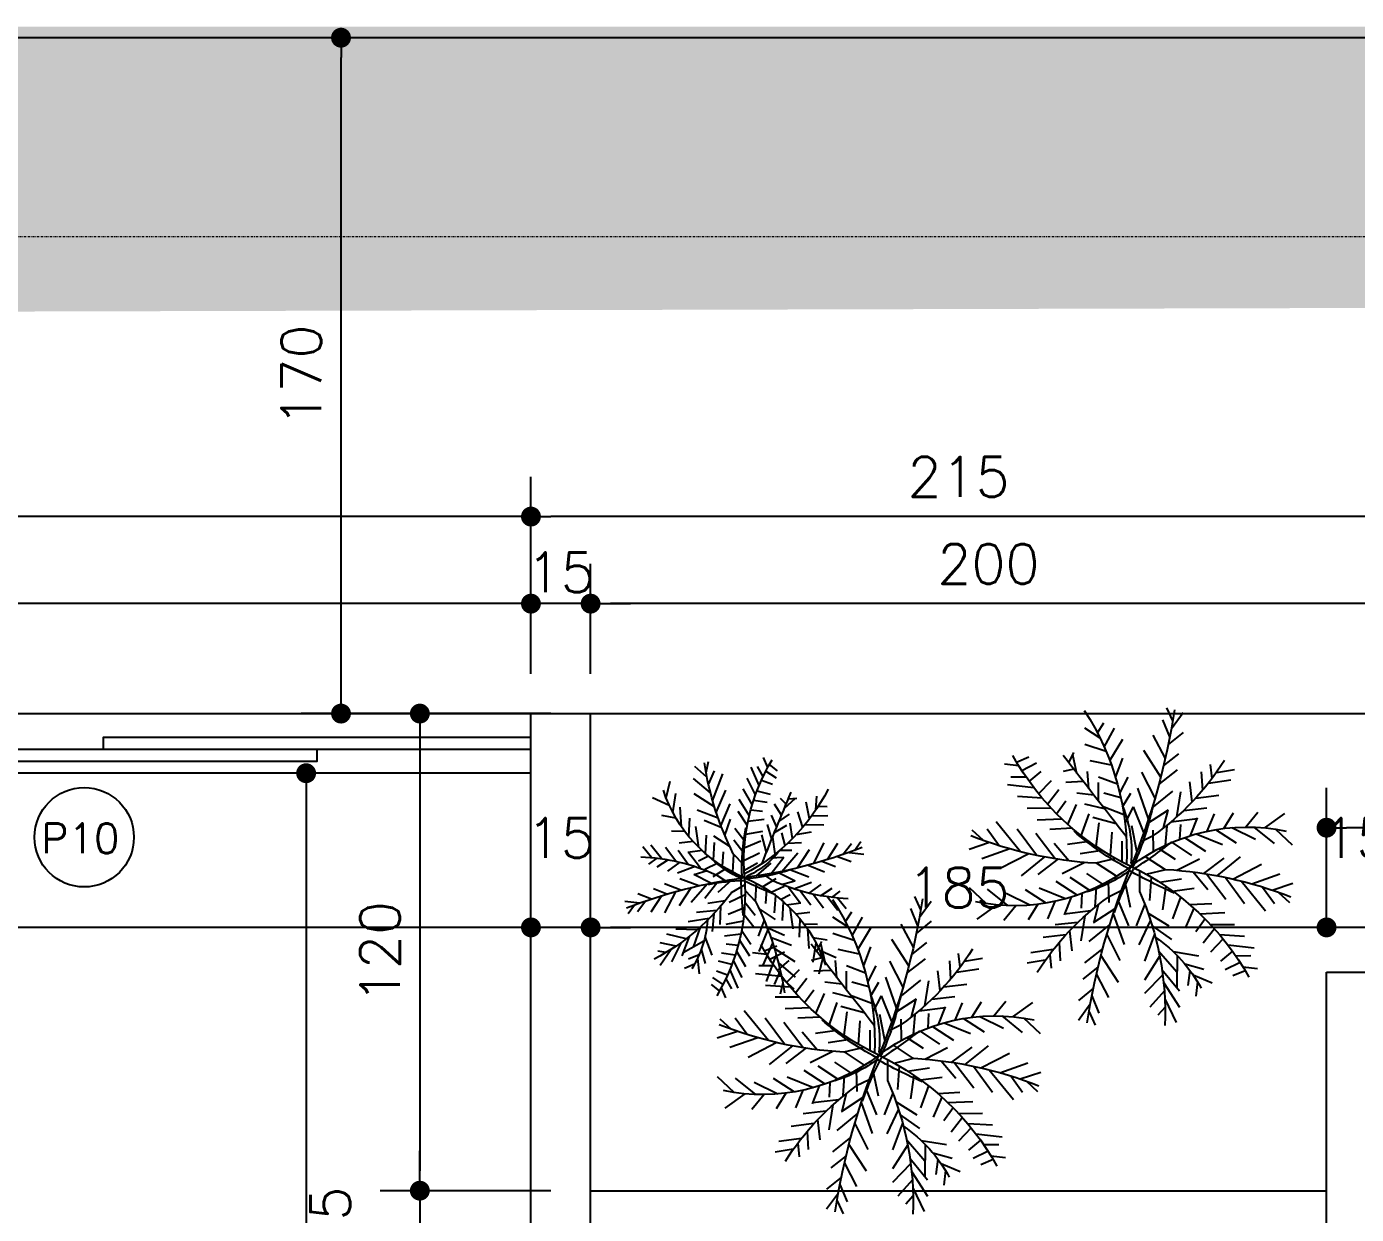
# Model space of a CAD drawing. Header units: inches. Extents: x 580771 to 672494, y 7715997 to 7829530.
# Drawn here: x 653851 to 654185.2, y 7728072.6 to 7728371.4 of the extents above; entities that cross this region are included whole.
import ezdxf

# ---------------------------------------------------------------- set-up
doc = ezdxf.new("R2010")
doc.units = ezdxf.units.IN
doc.header["$MEASUREMENT"] = 0
doc.header["$PDMODE"] = 2
doc.linetypes.add('DASHDOTX2', pattern=[2, 1, -0.5, 0, -0.5])
for name, color, linetype in [('1-ARQ-A', 1, 'Continuous'), ('ARVORE', 94, 'Continuous'), ('NIVEL', 2, 'Continuous'), ('P02', 2, 'Continuous'), ('parede', 6, 'Continuous'), ('SIMBOLOS', 2, 'Continuous'), ('TOP_PALMEIRA', 30, 'Continuous'), ('VEGETAÇÃO1', 96, 'Continuous')]:
    doc.layers.add(name, color=color, linetype=linetype)
doc.layers.add('MURO', color=3, linetype='Continuous', lineweight=0)
doc.styles.add('R80E50', font='romans.shx', dxfattribs={"height": 10})
doc.styles.add('ROMANS', font='romans', dxfattribs={"height": 0.2})
doc.dimstyles.new('ARQ50', dxfattribs={"dimscale": 50, "dimtxt": 10, "dimasz": 0.1, "dimexe": 0.2, "dimexo": 0.2, "dimgap": 0.1, "dimtad": 1, "dimdec": 0, "dimzin": 12, "dimdsep": 46, "dimtxsty": 'R80E50', "dimblk1": 'DOT', "dimblk2": 'DOT', "dimsah": 1, "dimcen": 0.4, "dimclrd": 15, "dimclre": 15, "dimclrt": 3, "dimadec": 0, "dimazin": 0, "dimtfac": 1, "dimtdec": 0, "dimtmove": 2, "dimatfit": 3, "dimldrblk": 'DOT', "dimfxl": 0.2, "dimtolj": 1, "dimtzin": 12, "dimarcsym": 0})

# ---------------------------------------------------------------- blocks, each defined once
blk = doc.blocks.new('A$C740F6566')
at = {"layer": 'TOP_PALMEIRA'}
for p, q in [((2.239, 5.477, -3022.391), (2.019, 5.774, -3022.391)), ((2.215, 5.616, -3022.391), (2.326, 5.86, -3022.391)), ((3.62, 5.529, -3022.391), (3.487, 5.68, -3022.391)), ((3.615, 5.379, -3022.391), (3.826, 5.814, -3022.391)), ((2.296, 5.179, -3022.391), (2.018, 5.405, -3022.391)), ((2.268, 5.32, -3022.391), (2.399, 5.639, -3022.391)), ((3.606, 5.229, -3022.391), (3.337, 5.53, -3022.391)), ((3.593, 5.084, -3022.391), (3.887, 5.53, -3022.391)), ((2.351, 4.924, -3022.391), (2.575, 5.353, -3022.391)), ((3.575, 4.932, -3022.391), (3.237, 5.28, -3022.391)), ((3.562, 4.834, -3022.391), (3.887, 5.23, -3022.391)), ((3.841, 4.577, -3022.391), (3.834, 5.165, -3022.391)), ((4.219, 5.061, -3022.391), (4.187, 5.33, -3022.391)), ((2.383, 4.786, -3022.391), (2.103, 5.011, -3022.391)), ((2.435, 4.579, -3022.391), (2.75, 5.067, -3022.391)), ((3.519, 4.583, -3022.391), (3.237, 5.03, -3022.391)), ((4.076, 4.851, -3022.391), (4.037, 5.13, -3022.391)), ((4.135, 4.932, -3022.391), (4.487, 5.08, -3022.391)), ((5.098, 4.857, -3022.391), (4.868, 4.952, -3022.391)), ((1.408, 4.665, -3022.391), (1.074, 4.72, -3022.391)), ((1.489, 4.555, -3022.391), (1.518, 4.809, -3022.391)), ((1.662, 4.336, -3022.391), (1.68, 4.673, -3022.391)), ((2.47, 4.444, -3022.391), (2.129, 4.712, -3022.391)), ((2.542, 4.189, -3022.391), (2.785, 4.669, -3022.391)), ((3.426, 4.183, -3022.391), (3.237, 4.68, -3022.391)), ((3.5, 4.488, -3022.391), (3.837, 4.88, -3022.391)), ((3.983, 4.733, -3022.391), (4.337, 4.83, -3022.391)), ((4.862, 4.496, -3022.391), (4.641, 4.681, -3022.391)), ((5.003, 4.703, -3022.391), (4.728, 4.839, -3022.391)), ((5.056, 4.788, -3022.391), (5.323, 4.819, -3022.391)), ((1.556, 4.466, -3022.391), (1.141, 4.525, -3022.391)), ((1.857, 4.118, -3022.391), (1.897, 4.491, -3022.391)), ((3.766, 4.503, -3022.391), (4.237, 4.58, -3022.391)), ((4.69, 4.271, -3022.391), (4.455, 4.514, -3022.391)), ((4.778, 4.382, -3022.391), (5.265, 4.434, -3022.391)), ((4.921, 4.58, -3022.391), (5.202, 4.579, -3022.391)), ((1.788, 4.192, -3022.391), (1.367, 4.244, -3022.391)), ((2.139, 3.845, -3022.391), (2.064, 4.305, -3022.391)), ((2.599, 4.002, -3022.391), (2.213, 4.318, -3022.391)), ((2.662, 3.805, -3022.391), (2.861, 4.374, -3022.391)), ((3.35, 3.926, -3022.391), (3.137, 4.38, -3022.391)), ((3.383, 4.031, -3022.391), (3.737, 4.28, -3022.391)), ((4.528, 4.081, -3022.391), (4.319, 4.351, -3022.391)), ((4.622, 4.189, -3022.391), (5.083, 4.218, -3022.391)), ((0.867, 3.657, -3022.391), (0.641, 3.929, -3022.391)), ((2.011, 3.964, -3022.391), (1.588, 4.012, -3022.391)), ((2.692, 3.713, -3022.391), (2.294, 3.974, -3022.391)), ((2.385, 3.639, -3022.391), (2.301, 3.969, -3022.391)), ((2.748, 3.553, -3022.391), (2.941, 4.03, -3022.391)), ((3.244, 3.628, -3022.391), (3.087, 4.03, -3022.391)), ((3.304, 3.792, -3022.391), (3.687, 4.03, -3022.391)), ((4.149, 3.702, -3022.391), (3.992, 4.072, -3022.391)), ((4.359, 3.902, -3022.391), (4.187, 4.139, -3022.391)), ((4.457, 4.003, -3022.391), (4.901, 4.001, -3022.391)), ((0.516, 3.642, -3022.391), (0.147, 3.906, -3022.391)), ((1.269, 3.631, -3022.391), (1.094, 3.919, -3022.391)), ((1.581, 3.578, -3022.391), (1.447, 3.899, -3022.391)), ((1.888, 3.498, -3022.391), (1.755, 3.826, -3022.391)), ((2.246, 3.752, -3022.391), (1.76, 3.812, -3022.391)), ((2.08, 3.432, -3022.391), (2.067, 3.703, -3022.391)), ((3.63, 3.298, -3022.391), (3.57, 3.734, -3022.391)), ((3.902, 3.496, -3022.391), (3.756, 3.901, -3022.391)), ((4.259, 3.804, -3022.391), (4.72, 3.784, -3022.391)), ((5.023, 3.2, -3022.391), (5.475, 3.75, -3022.391)), ((0.316, 3.618, -3022.391), (0.01, 3.329, -3022.391)), ((0.717, 3.655, -3022.391), (0.341, 3.351, -3022.391)), ((1.122, 3.646, -3022.391), (0.685, 3.431, -3022.391)), ((1.425, 3.608, -3022.391), (1.042, 3.362, -3022.391)), ((1.781, 3.529, -3022.391), (1.296, 3.334, -3022.391)), ((1.995, 3.463, -3022.391), (1.608, 3.211, -3022.391)), ((2.347, 3.319, -3022.391), (2.32, 3.675, -3022.391)), ((2.569, 3.205, -3022.391), (2.578, 3.597, -3022.391)), ((2.809, 3.383, -3022.391), (2.575, 3.497, -3022.391)), ((2.875, 3.21, -3022.391), (2.972, 3.682, -3022.391)), ((3.364, 3.13, -3022.391), (3.334, 3.563, -3022.391)), ((4.074, 3.636, -3022.391), (4.484, 3.613, -3022.391)), ((4.383, 3.069, -3022.391), (4.741, 3.535, -3022.391)), ((4.732, 3.134, -3022.391), (5.086, 3.615, -3022.391)), ((5.42, 3.312, -3022.391), (5.638, 3.614, -3022.391)), ((5.709, 3.408, -3022.391), (5.916, 3.598, -3022.391)), ((2.227, 3.373, -3022.391), (1.865, 3.133, -3022.391)), ((2.471, 3.258, -3022.391), (2.173, 3.06, -3022.391)), ((3.146, 3.009, -3022.391), (3.147, 3.396, -3022.391)), ((3.516, 3.223, -3022.391), (3.921, 3.162, -3022.391)), ((3.758, 3.387, -3022.391), (4.157, 3.333, -3022.391)), ((4.135, 3.033, -3022.391), (4.406, 3.355, -3022.391)), ((5.222, 3.253, -3022.391), (5.736, 3.07, -3022.391)), ((5.595, 3.368, -3022.391), (5.975, 3.243, -3022.391)), ((1.103, 2.696, -3022.391), (0.575, 2.97, -3022.391)), ((1.395, 2.757, -3022.391), (0.964, 3.104, -3022.391)), ((1.641, 2.799, -3022.391), (1.268, 3.081, -3022.391)), ((2.14, 2.859, -3022.391), (1.72, 3.07, -3022.391)), ((2.724, 3.113, -3022.391), (2.355, 2.87, -3022.391)), ((3.25, 2.747, -3022.391), (3.619, 2.99, -3022.391)), ((3.267, 3.074, -3022.391), (3.635, 2.987, -3022.391)), ((3.834, 3.001, -3022.391), (4.254, 2.79, -3022.391)), ((4.333, 3.061, -3022.391), (4.707, 2.779, -3022.391)), ((4.58, 3.103, -3022.391), (5.01, 2.756, -3022.391)), ((4.871, 3.164, -3022.391), (5.4, 2.89, -3022.391)), ((0.753, 2.607, -3022.391), (0.239, 2.79, -3022.391)), ((1.243, 2.726, -3022.391), (0.889, 2.245, -3022.391)), ((1.592, 2.791, -3022.391), (1.233, 2.325, -3022.391)), ((1.84, 2.827, -3022.391), (1.569, 2.505, -3022.391)), ((2.708, 2.786, -3022.391), (2.34, 2.873, -3022.391)), ((2.611, 2.73, -3022.391), (2.641, 2.297, -3022.391)), ((2.829, 2.851, -3022.391), (2.827, 2.464, -3022.391)), ((3.504, 2.602, -3022.391), (3.802, 2.8, -3022.391)), ((3.748, 2.487, -3022.391), (4.109, 2.727, -3022.391)), ((0.38, 2.492, -3022.391), (0, 2.617, -3022.391)), ((0.555, 2.548, -3022.391), (0.337, 2.246, -3022.391)), ((0.952, 2.66, -3022.391), (0.499, 2.11, -3022.391)), ((2.217, 2.473, -3022.391), (1.818, 2.527, -3022.391)), ((2.459, 2.637, -3022.391), (2.054, 2.698, -3022.391)), ((2.345, 2.562, -3022.391), (2.405, 2.126, -3022.391)), ((3.1, 2.65, -3022.391), (3.003, 2.179, -3022.391)), ((3.166, 2.477, -3022.391), (3.399, 2.363, -3022.391)), ((3.406, 2.655, -3022.391), (3.397, 2.263, -3022.391)), ((3.627, 2.541, -3022.391), (3.655, 2.185, -3022.391)), ((3.98, 2.397, -3022.391), (4.367, 2.649, -3022.391)), ((4.193, 2.331, -3022.391), (4.679, 2.526, -3022.391)), ((4.549, 2.252, -3022.391), (4.932, 2.498, -3022.391)), ((5.258, 2.205, -3022.391), (5.634, 2.509, -3022.391)), ((5.659, 2.242, -3022.391), (5.964, 2.531, -3022.391)), ((0.266, 2.452, -3022.391), (0.059, 2.262, -3022.391)), ((1.901, 2.224, -3022.391), (1.491, 2.247, -3022.391)), ((2.073, 2.364, -3022.391), (2.219, 1.959, -3022.391)), ((3.227, 2.307, -3022.391), (3.033, 1.83, -3022.391)), ((3.59, 2.221, -3022.391), (3.674, 1.891, -3022.391)), ((3.894, 2.428, -3022.391), (3.908, 2.157, -3022.391)), ((4.086, 2.362, -3022.391), (4.22, 2.034, -3022.391)), ((4.394, 2.282, -3022.391), (4.528, 1.961, -3022.391)), ((4.705, 2.229, -3022.391), (4.881, 1.941, -3022.391)), ((4.853, 2.214, -3022.391), (5.29, 2.429, -3022.391)), ((5.459, 2.218, -3022.391), (5.828, 1.954, -3022.391)), ((1.716, 2.057, -3022.391), (1.255, 2.076, -3022.391)), ((1.826, 2.158, -3022.391), (1.983, 1.788, -3022.391)), ((2.718, 2.145, -3022.391), (2.287, 2.03, -3022.391)), ((2.86, 1.977, -3022.391), (2.466, 1.824, -3022.391)), ((2.88, 2.131, -3022.391), (3.033, 1.83, -3022.391)), ((3.313, 2.055, -3022.391), (3.114, 1.486, -3022.391)), ((3.282, 2.147, -3022.391), (3.681, 1.886, -3022.391)), ((3.728, 2.108, -3022.391), (4.215, 2.048, -3022.391)), ((3.836, 2.015, -3022.391), (3.911, 1.555, -3022.391)), ((5.108, 2.203, -3022.391), (5.333, 1.931, -3022.391)), ((1.518, 1.857, -3022.391), (1.073, 1.859, -3022.391)), ((1.446, 1.779, -3022.391), (1.656, 1.509, -3022.391)), ((1.616, 1.958, -3022.391), (1.788, 1.721, -3022.391)), ((2.501, 1.869, -3022.391), (2.137, 1.78, -3022.391)), ((2.391, 1.727, -3022.391), (2.387, 1.38, -3022.391)), ((2.836, 1.83, -3022.391), (2.987, 1.58, -3022.391)), ((3.376, 1.858, -3022.391), (3.761, 1.542, -3022.391)), ((3.964, 1.896, -3022.391), (4.387, 1.848, -3022.391)), ((4.117, 1.742, -3022.391), (4.078, 1.369, -3022.391)), ((1.197, 1.478, -3022.391), (0.71, 1.426, -3022.391)), ((1.352, 1.671, -3022.391), (0.892, 1.642, -3022.391)), ((1.285, 1.589, -3022.391), (1.52, 1.346, -3022.391)), ((2.305, 1.617, -3022.391), (1.987, 1.58, -3022.391)), ((2.213, 1.499, -3022.391), (2.187, 1.18, -3022.391)), ((2.803, 1.666, -3022.391), (2.487, 1.58, -3022.391)), ((2.784, 1.581, -3022.391), (2.937, 1.28, -3022.391)), ((3.433, 1.671, -3022.391), (3.19, 1.191, -3022.391)), ((4.186, 1.668, -3022.391), (4.608, 1.616, -3022.391)), ((4.313, 1.524, -3022.391), (4.294, 1.187, -3022.391)), ((1.054, 1.28, -3022.391), (0.773, 1.281, -3022.391)), ((1.113, 1.364, -3022.391), (1.334, 1.179, -3022.391)), ((2.109, 1.364, -3022.391), (1.787, 1.38, -3022.391)), ((2.742, 1.415, -3022.391), (2.387, 1.28, -3022.391)), ((2.706, 1.29, -3022.391), (2.837, 0.93, -3022.391)), ((3.54, 1.281, -3022.391), (3.225, 0.793, -3022.391)), ((3.504, 1.416, -3022.391), (3.846, 1.148, -3022.391)), ((4.419, 1.394, -3022.391), (4.833, 1.335, -3022.391)), ((4.486, 1.305, -3022.391), (4.457, 1.051, -3022.391)), ((0.919, 1.072, -3022.391), (0.652, 1.041, -3022.391)), ((0.877, 1.003, -3022.391), (1.106, 0.908, -3022.391)), ((0.972, 1.157, -3022.391), (1.247, 1.021, -3022.391)), ((1.932, 1.134, -3022.391), (1.737, 1.18, -3022.391)), ((1.841, 1.016, -3022.391), (1.937, 0.83, -3022.391)), ((1.993, 1.214, -3022.391), (1.918, 0.868, -3022.391)), ((2.632, 1.064, -3022.391), (2.237, 0.98, -3022.391)), ((3.591, 1.074, -3022.391), (3.872, 0.849, -3022.391)), ((4.567, 1.195, -3022.391), (4.901, 1.14, -3022.391)), ((2.533, 0.811, -3022.391), (2.137, 0.68, -3022.391)), ((2.599, 0.976, -3022.391), (2.837, 0.58, -3022.391)), ((3.624, 0.936, -3022.391), (3.4, 0.507, -3022.391)), ((2.42, 0.564, -3022.391), (2.137, 0.38, -3022.391)), ((2.496, 0.726, -3022.391), (2.687, 0.38, -3022.391)), ((3.707, 0.54, -3022.391), (3.576, 0.221, -3022.391)), ((3.679, 0.681, -3022.391), (3.957, 0.455, -3022.391)), ((2.37, 0.463, -3022.391), (2.487, 0.28, -3022.391)), ((3.736, 0.383, -3022.391), (3.955, 0.087, -3022.391)), ((3.76, 0.244, -3022.391), (3.649, 0, -3022.391))]:
    blk.add_line(p, q, dxfattribs=at)
at = {"layer": 'TOP_PALMEIRA', "color": 92}
for centre, radius, start, end in [((14.281, 7.632, -3022.391), 12.233, 188.516, 202.6061), ((-1.948, 5.644, -3022.391), 5.569, 336.1944, 2.2987), ((1.914, 6.469, -3022.391), 2.701, 304.4561, 331.4948), ((0.884, 7.353, -3022.391), 4.898, 295.4351, 330.987), ((5.393, 7.481, -3022.391), 4.879, 212.1218, 234.7349), ((0.84, 0.122, -3022.391), 3.535, 52.5988, 101.7634), ((3.184, 10.523, -3022.391), 7.55, 273.4205, 291.3892), ((2.79, -4.663, -3022.391), 7.55, 93.4205, 111.3892), ((5.091, -1.493, -3022.391), 4.898, 115.4351, 150.987), ((-1.898, 2.681, -3022.391), 4.809, 326.851, 2.4966), ((-8.306, -1.772, -3022.391), 12.233, 8.516, 22.6061), ((5.134, 5.738, -3022.391), 3.535, 232.5988, 281.7634), ((90.319, -66.742, -3022.391), 111.442, 141.6662, 142.64222), ((0.582, -1.621, -3022.391), 4.879, 32.1218, 54.7349)]:
    blk.add_arc(centre, radius, start, end, dxfattribs=at)
at = {"layer": 'TOP_PALMEIRA'}
for centre, radius, start, end in [((7.662, 5.48, -3022.391), 5.257, 198.8657, 208.393), ((1.43, 0.933, -3022.391), 2.579, 53.6318, 73.2381), ((8.036, -6.112, -3022.391), 10.439, 114.0336, 119.0965), ((5.407, -1.698, -3022.391), 5.28, 117.8553, 131.0663), ((-1.862, 0.702, -3022.391), 5.373, 12.1313, 24.7386), ((-1.113, -3.57, -3022.391), 7.754, 51.2825, 57.6422), ((0.812, 2.655, -3022.391), 2.187, 337.8337, 5.9061)]:
    blk.add_arc(centre, radius, start, end, dxfattribs=at)
blk = doc.blocks.new('Arvore-4pl')
at = {"layer": 'ARVORE'}
for p, q in [((-0.52, 1.684), (-0.666, 1.882)), ((-0.536, 1.777), (-0.462, 1.94)), ((-0.5, 1.58), (-0.413, 1.792)), ((0.401, 1.719), (0.313, 1.82)), ((0.398, 1.619), (0.539, 1.909)), ((-0.481, 1.486), (-0.667, 1.636)), ((-0.445, 1.316), (-0.296, 1.602)), ((0.372, 1.321), (0.146, 1.553)), ((0.392, 1.519), (0.213, 1.72)), ((0.383, 1.423), (0.579, 1.72)), ((0.8, 1.407), (0.779, 1.586)), ((-0.423, 1.224), (-0.61, 1.374)), ((-0.389, 1.085), (-0.179, 1.411)), ((0.334, 1.089), (0.146, 1.386)), ((0.363, 1.255), (0.579, 1.52)), ((0.548, 1.084), (0.544, 1.476)), ((0.705, 1.267), (0.679, 1.453)), ((0.744, 1.321), (0.979, 1.42)), ((1.386, 1.271), (1.233, 1.334)), ((-1.073, 1.143), (-1.296, 1.18)), ((-1.02, 1.069), (-1, 1.239)), ((-0.904, 0.924), (-0.892, 1.148)), ((-0.365, 0.995), (-0.593, 1.174)), ((-0.317, 0.826), (-0.155, 1.146)), ((0.272, 0.822), (0.146, 1.153)), ((0.321, 1.025), (0.546, 1.286)), ((0.643, 1.189), (0.879, 1.253)), ((1.229, 1.03), (1.082, 1.153)), ((1.323, 1.168), (1.14, 1.259)), ((1.359, 1.225), (1.537, 1.245)), ((-0.975, 1.011), (-1.251, 1.05)), ((-0.774, 0.779), (-0.747, 1.027)), ((-0.586, 0.596), (-0.636, 0.903)), ((-0.28, 0.701), (-0.536, 0.912)), ((-0.238, 0.57), (-0.105, 0.949)), ((0.221, 0.65), (0.079, 0.953)), ((0.243, 0.721), (0.479, 0.886)), ((0.498, 1.035), (0.813, 1.086)), ((1.007, 0.754), (0.867, 0.934)), ((1.115, 0.88), (0.958, 1.042)), ((1.173, 0.954), (1.498, 0.989)), ((1.268, 1.086), (1.456, 1.086)), ((-0.82, 0.828), (-1.101, 0.862)), ((-0.672, 0.676), (-0.954, 0.708)), ((-0.217, 0.508), (-0.483, 0.682)), ((-0.422, 0.459), (-0.478, 0.679)), ((-0.18, 0.401), (-0.051, 0.72)), ((0.15, 0.451), (0.046, 0.72)), ((0.191, 0.561), (0.446, 0.72)), ((0.754, 0.501), (0.649, 0.748)), ((0.894, 0.634), (0.779, 0.792)), ((0.959, 0.702), (1.255, 0.7)), ((1.069, 0.826), (1.377, 0.845)), ((-1.801, 0.445), (-2.005, 0.252)), ((-1.668, 0.461), (-1.914, 0.637)), ((-1.534, 0.469), (-1.785, 0.267)), ((-1.434, 0.471), (-1.585, 0.653)), ((-1.264, 0.463), (-1.556, 0.32)), ((-1.062, 0.438), (-1.317, 0.274)), ((-1.166, 0.453), (-1.283, 0.645)), ((-0.958, 0.418), (-1.047, 0.633)), ((-0.753, 0.365), (-0.842, 0.584)), ((-0.515, 0.534), (-0.839, 0.574)), ((-0.625, 0.321), (-0.634, 0.501)), ((-0.447, 0.246), (-0.466, 0.483)), ((-0.096, 0.173), (-0.031, 0.487)), ((0.408, 0.231), (0.368, 0.522)), ((0.589, 0.363), (0.492, 0.633)), ((0.704, 0.457), (0.977, 0.442)), ((0.827, 0.569), (1.134, 0.556)), ((1.143, 0.122), (1.378, 0.443)), ((1.336, 0.167), (1.638, 0.533)), ((1.601, 0.241), (1.746, 0.442)), ((-0.825, 0.386), (-1.148, 0.256)), ((-0.682, 0.342), (-0.94, 0.174)), ((-0.528, 0.282), (-0.769, 0.122)), ((-0.299, 0.17), (-0.294, 0.431)), ((-0.139, 0.288), (-0.295, 0.365)), ((0.085, 0.039), (0.086, 0.297)), ((0.23, 0.119), (0.21, 0.408)), ((0.493, 0.291), (0.759, 0.255)), ((0.744, 0.055), (0.925, 0.27)), ((0.91, 0.079), (1.149, 0.39)), ((1.718, 0.278), (1.971, 0.195)), ((1.794, 0.305), (1.932, 0.432)), ((-1.277, -0.17), (-1.629, 0.013)), ((-1.082, -0.129), (-1.369, 0.103)), ((-0.918, -0.101), (-1.167, 0.087)), ((-0.585, -0.061), (-0.865, 0.08)), ((-0.365, 0.205), (-0.563, 0.073)), ((-0.196, 0.108), (-0.442, -0.054)), ((0.155, -0.136), (0.401, 0.027)), ((0.166, 0.082), (0.411, 0.024)), ((0.332, 0.181), (0.602, 0.141)), ((0.544, 0.034), (0.824, -0.107)), ((0.877, 0.074), (1.126, -0.114)), ((1.041, 0.102), (1.328, -0.13)), ((1.236, 0.142), (1.588, -0.04)), ((1.469, 0.202), (1.812, 0.08)), ((-1.51, -0.229), (-1.853, -0.107)), ((-1.378, -0.194), (-1.679, -0.56)), ((-1.184, -0.149), (-1.419, -0.471)), ((-0.951, -0.106), (-1.19, -0.417)), ((-0.785, -0.083), (-0.966, -0.297)), ((-0.373, -0.209), (-0.643, -0.169)), ((-0.207, -0.11), (-0.452, -0.051)), ((-0.272, -0.147), (-0.251, -0.435)), ((-0.126, -0.066), (-0.127, -0.324)), ((0.055, -0.201), (-0.01, -0.515)), ((0.258, -0.197), (0.253, -0.458)), ((0.324, -0.233), (0.522, -0.1)), ((0.486, -0.309), (0.727, -0.149)), ((0.641, -0.369), (0.899, -0.201)), ((-1.759, -0.306), (-2.012, -0.223)), ((-1.835, -0.332), (-1.973, -0.459)), ((-1.642, -0.268), (-1.788, -0.469)), ((-0.534, -0.318), (-0.8, -0.283)), ((-0.63, -0.391), (-0.533, -0.661)), ((-0.449, -0.259), (-0.409, -0.55)), ((0.139, -0.429), (0.01, -0.747)), ((0.098, -0.316), (0.254, -0.392)), ((0.406, -0.273), (0.424, -0.51)), ((0.584, -0.348), (0.593, -0.529)), ((0.712, -0.392), (0.801, -0.611)), ((0.783, -0.413), (1.107, -0.283)), ((1.021, -0.466), (1.276, -0.302)), ((1.223, -0.491), (1.514, -0.348)), ((1.493, -0.497), (1.744, -0.294)), ((1.76, -0.472), (1.964, -0.28)), ((-0.868, -0.596), (-1.175, -0.583)), ((-0.745, -0.485), (-1.018, -0.469)), ((-0.795, -0.528), (-0.69, -0.775)), ((-0.2, -0.537), (-0.487, -0.614)), ((-0.106, -0.649), (-0.368, -0.751)), ((-0.092, -0.546), (0.01, -0.747)), ((0.197, -0.597), (0.064, -0.977)), ((0.176, -0.536), (0.442, -0.709)), ((0.381, -0.487), (0.437, -0.706)), ((0.474, -0.562), (0.798, -0.602)), ((0.545, -0.624), (0.595, -0.93)), ((0.917, -0.446), (1.006, -0.66)), ((1.125, -0.481), (1.242, -0.673)), ((1.393, -0.498), (1.543, -0.68)), ((1.627, -0.488), (1.873, -0.664)), ((-1.111, -0.853), (-1.418, -0.872)), ((-1, -0.729), (-1.297, -0.728)), ((-1.048, -0.781), (-0.908, -0.961)), ((-0.935, -0.662), (-0.82, -0.82)), ((-0.345, -0.721), (-0.587, -0.78)), ((-0.418, -0.815), (-0.421, -1.047)), ((-0.143, -0.857), (-0.354, -0.914)), ((-0.122, -0.747), (-0.021, -0.914)), ((0.276, -0.853), (0.114, -1.173)), ((0.239, -0.728), (0.495, -0.939)), ((0.63, -0.703), (0.913, -0.735)), ((0.733, -0.806), (0.706, -1.054)), ((0.779, -0.855), (1.06, -0.89)), ((-1.214, -0.982), (-1.539, -1.017)), ((-1.27, -1.058), (-1.123, -1.181)), ((-1.156, -0.908), (-0.999, -1.07)), ((-0.606, -1.058), (-0.821, -1.047)), ((-0.476, -0.889), (-0.687, -0.914)), ((-0.537, -0.968), (-0.554, -1.18)), ((-0.184, -1.024), (-0.421, -1.114)), ((-0.156, -0.913), (-0.054, -1.114)), ((0.324, -1.023), (0.552, -1.202)), ((0.863, -0.951), (0.851, -1.176)), ((0.934, -1.038), (1.21, -1.077)), ((-1.4, -1.252), (-1.578, -1.273)), ((-1.309, -1.113), (-1.497, -1.113)), ((-1.427, -1.298), (-1.275, -1.361)), ((-1.364, -1.196), (-1.181, -1.286)), ((-0.724, -1.211), (-0.854, -1.18)), ((-0.785, -1.29), (-0.721, -1.414)), ((-0.683, -1.158), (-0.734, -1.388)), ((-0.258, -1.258), (-0.521, -1.314)), ((-0.208, -1.107), (-0.121, -1.347)), ((0.348, -1.113), (0.138, -1.439)), ((0.382, -1.251), (0.569, -1.401)), ((0.979, -1.097), (0.959, -1.266)), ((1.032, -1.171), (1.255, -1.207)), ((-0.324, -1.427), (-0.587, -1.514)), ((-0.348, -1.483), (-0.221, -1.714)), ((-0.28, -1.317), (-0.121, -1.58)), ((0.404, -1.343), (0.255, -1.629)), ((0.44, -1.513), (0.626, -1.664)), ((-0.399, -1.591), (-0.587, -1.714)), ((-0.432, -1.658), (-0.354, -1.78)), ((0.459, -1.607), (0.372, -1.82)), ((0.478, -1.712), (0.625, -1.909)), ((0.495, -1.804), (0.42, -1.967))]:
    blk.add_line(p, q, dxfattribs=at)
for centre, radius, start, end in [((7.508, 3.121), 8.156, 188.516, 202.6061), ((-3.311, 1.795), 3.713, 336.1944, 2.2987), ((-1.423, 2.935), 3.265, 295.4351, 330.987), ((-0.736, 2.346), 1.801, 304.4561, 331.4948), ((1.583, 3.021), 3.253, 212.1218, 234.7349), ((-1.452, -1.886), 2.357, 52.5988, 101.7634), ((3.096, 1.686), 3.505, 198.8657, 208.393), ((-1.059, -1.345), 1.719, 53.6318, 73.2381), ((3.345, -6.042), 6.959, 114.0336, 119.0965), ((0.111, 5.048), 5.033, 273.4205, 291.3892), ((1.592, -3.099), 3.52, 117.8553, 131.0663), ((-3.253, -1.499), 3.582, 12.1313, 24.7386), ((-2.754, -4.347), 5.169, 51.2825, 57.6422), ((-0.152, -5.076), 5.033, 93.4205, 111.3892), ((1.382, -2.963), 3.265, 115.4351, 150.987), ((-3.277, -0.179), 3.206, 326.851, 2.4966), ((-1.471, -0.197), 1.458, 337.8337, 5.9061), ((-7.55, -3.149), 8.156, 8.516, 22.6061), ((1.411, 1.858), 2.357, 232.5988, 281.7634), ((58.2, -46.462), 74.295, 141.6662, 142.64222), ((-1.624, -3.048), 3.253, 32.1218, 54.7349)]:
    blk.add_arc(centre, radius, start, end, dxfattribs=at)
blk = doc.blocks.new('_DOT')
at = {"color": 0, "linetype": 'ByBlock'}
blk.add_line((-0.5, 0), (-1, 0), dxfattribs=at)
at = {"color": 0, "linetype": 'ByBlock', "const_width": 0.5}
blk.add_lwpolyline([(-0.25, 0, 1), (0.25, 0, 1)], format="xyb", close=True, dxfattribs=at)
blk = doc.blocks.new('*D1099')
at = {"layer": 'Defpoints', "color": 0, "transparency": 16777216}
for p in [(653977.74, 7728248.16), (654192.74, 7728213.61), (653977.74, 7728198.61)]:
    blk.add_point(p, dxfattribs=at)
at = {"layer": 'NIVEL', "color": 15, "lineweight": -2, "transparency": 16777216}
for p, q in [((653977.74, 7728208.61), (653977.74, 7728258.16)), ((654192.74, 7728223.61), (654192.74, 7728258.16)), ((654187.74, 7728248.16), (653982.74, 7728248.16))]:
    blk.add_line(p, q, dxfattribs=at)
at = {"layer": 'NIVEL', "color": 15, "lineweight": -2, "transparency": 16777216, "xscale": 5, "yscale": 5, "zscale": 5, "rotation": 180}
blk.add_blockref('_DOT', (653977.74, 7728248.16), dxfattribs=at)
at = {"layer": 'NIVEL', "color": 15, "lineweight": -2, "transparency": 16777216, "xscale": 5, "yscale": 5, "zscale": 5}
blk.add_blockref('_DOT', (654192.74, 7728248.16), dxfattribs=at)
at = {"layer": 'NIVEL', "color": 3, "transparency": 16777216, "insert": (654085.24, 7728258.16), "char_height": 10, "attachment_point": 5, "style": 'R80E50'}
blk.add_mtext('\\A1;215', dxfattribs=at)
blk = doc.blocks.new('*D1100')
at = {"layer": 'Defpoints', "color": 0, "transparency": 16777216}
for p in [(653547.74, 7728248.16), (653547.74, 7728198.61), (653977.74, 7728198.61)]:
    blk.add_point(p, dxfattribs=at)
at = {"layer": 'NIVEL', "color": 15, "lineweight": -2, "transparency": 16777216}
for p, q in [((653547.74, 7728208.61), (653547.74, 7728258.16)), ((653977.74, 7728208.61), (653977.74, 7728258.16)), ((653972.74, 7728248.16), (653552.74, 7728248.16))]:
    blk.add_line(p, q, dxfattribs=at)
at = {"layer": 'NIVEL', "color": 15, "lineweight": -2, "transparency": 16777216, "xscale": 5, "yscale": 5, "zscale": 5, "rotation": 180}
blk.add_blockref('_DOT', (653547.74, 7728248.16), dxfattribs=at)
at = {"layer": 'NIVEL', "color": 15, "lineweight": -2, "transparency": 16777216, "xscale": 5, "yscale": 5, "zscale": 5}
blk.add_blockref('_DOT', (653977.74, 7728248.16), dxfattribs=at)
at = {"layer": 'NIVEL', "color": 3, "transparency": 16777216, "insert": (653762.74, 7728258.16), "char_height": 10, "attachment_point": 5, "style": 'R80E50'}
blk.add_mtext('\\A1;430', dxfattribs=at)
blk = doc.blocks.new('*D1106')
at = {"layer": 'Defpoints', "color": 0, "transparency": 16777216}
for p in [(653992.74, 7728226.26), (654192.74, 7728213.61), (653992.74, 7728198.61)]:
    blk.add_point(p, dxfattribs=at)
at = {"layer": 'NIVEL', "color": 15, "lineweight": -2, "transparency": 16777216}
for p, q in [((653992.74, 7728208.61), (653992.74, 7728236.26)), ((654192.74, 7728223.61), (654192.74, 7728236.26)), ((654187.74, 7728226.26), (653997.74, 7728226.26))]:
    blk.add_line(p, q, dxfattribs=at)
at = {"layer": 'NIVEL', "color": 15, "lineweight": -2, "transparency": 16777216, "xscale": 5, "yscale": 5, "zscale": 5, "rotation": 180}
blk.add_blockref('_DOT', (653992.74, 7728226.26), dxfattribs=at)
at = {"layer": 'NIVEL', "color": 15, "lineweight": -2, "transparency": 16777216, "xscale": 5, "yscale": 5, "zscale": 5}
blk.add_blockref('_DOT', (654192.74, 7728226.26), dxfattribs=at)
at = {"layer": 'NIVEL', "color": 3, "transparency": 16777216, "insert": (654092.74, 7728236.26), "char_height": 10, "attachment_point": 5, "style": 'R80E50'}
blk.add_mtext('\\A1;200', dxfattribs=at)
blk = doc.blocks.new('*D1107')
at = {"layer": 'Defpoints', "color": 0, "transparency": 16777216}
for p in [(653977.74, 7728226.26), (653977.74, 7728198.61), (653992.74, 7728198.61)]:
    blk.add_point(p, dxfattribs=at)
at = {"layer": 'NIVEL', "color": 15, "lineweight": -2, "transparency": 16777216}
for p, q in [((653977.74, 7728208.61), (653977.74, 7728236.26)), ((653992.74, 7728208.61), (653992.74, 7728236.26)), ((653972.74, 7728226.26), (653967.74, 7728226.26)), ((653992.74, 7728226.26), (653977.74, 7728226.26)), ((653997.74, 7728226.26), (654002.74, 7728226.26))]:
    blk.add_line(p, q, dxfattribs=at)
at = {"layer": 'NIVEL', "color": 15, "lineweight": -2, "transparency": 16777216, "xscale": 5, "yscale": 5, "zscale": 5}
blk.add_blockref('_DOT', (653977.74, 7728226.26), dxfattribs=at)
at = {"layer": 'NIVEL', "color": 15, "lineweight": -2, "transparency": 16777216, "xscale": 5, "yscale": 5, "zscale": 5, "rotation": 180}
blk.add_blockref('_DOT', (653992.74, 7728226.26), dxfattribs=at)
at = {"layer": 'NIVEL', "color": 3, "transparency": 16777216, "insert": (653985.24, 7728234.13), "char_height": 10, "attachment_point": 5, "style": 'R80E50'}
blk.add_mtext('\\A1;15', dxfattribs=at)
blk = doc.blocks.new('*D1108')
at = {"layer": 'Defpoints', "color": 0, "transparency": 16777216}
for p in [(653562.74, 7728226.26), (653977.74, 7728198.61), (653562.74, 7728183.61)]:
    blk.add_point(p, dxfattribs=at)
at = {"layer": 'NIVEL', "color": 15, "lineweight": -2, "transparency": 16777216}
for p, q in [((653562.74, 7728193.61), (653562.74, 7728236.26)), ((653977.74, 7728208.61), (653977.74, 7728236.26)), ((653972.74, 7728226.26), (653567.74, 7728226.26))]:
    blk.add_line(p, q, dxfattribs=at)
at = {"layer": 'NIVEL', "color": 15, "lineweight": -2, "transparency": 16777216, "xscale": 5, "yscale": 5, "zscale": 5, "rotation": 180}
blk.add_blockref('_DOT', (653562.74, 7728226.26), dxfattribs=at)
at = {"layer": 'NIVEL', "color": 15, "lineweight": -2, "transparency": 16777216, "xscale": 5, "yscale": 5, "zscale": 5}
blk.add_blockref('_DOT', (653977.74, 7728226.26), dxfattribs=at)
at = {"layer": 'NIVEL', "color": 3, "transparency": 16777216, "insert": (653770.24, 7728236.26), "char_height": 10, "attachment_point": 5, "style": 'R80E50'}
blk.add_mtext('\\A1;415', dxfattribs=at)
blk = doc.blocks.new('*D1134')
at = {"layer": 'Defpoints', "color": 0, "transparency": 16777216}
for p in [(654177.74, 7728144.83), (654177.74, 7728133.61), (654192.74, 7728133.61)]:
    blk.add_point(p, dxfattribs=at)
at = {"layer": 'NIVEL', "color": 15, "lineweight": -2, "transparency": 16777216}
for p, q in [((654177.74, 7728143.61), (654177.74, 7728154.83)), ((654192.74, 7728143.61), (654192.74, 7728154.83)), ((654172.74, 7728144.83), (654167.74, 7728144.83)), ((654192.74, 7728144.83), (654177.74, 7728144.83)), ((654197.74, 7728144.83), (654202.74, 7728144.83))]:
    blk.add_line(p, q, dxfattribs=at)
at = {"layer": 'NIVEL', "color": 15, "lineweight": -2, "transparency": 16777216, "xscale": 5, "yscale": 5, "zscale": 5}
blk.add_blockref('_DOT', (654177.74, 7728144.83), dxfattribs=at)
at = {"layer": 'NIVEL', "color": 15, "lineweight": -2, "transparency": 16777216, "xscale": 5, "yscale": 5, "zscale": 5, "rotation": 180}
blk.add_blockref('_DOT', (654192.74, 7728144.83), dxfattribs=at)
at = {"layer": 'NIVEL', "color": 3, "transparency": 16777216, "insert": (654185.24, 7728167.33), "char_height": 10, "attachment_point": 5, "style": 'R80E50'}
blk.add_mtext('\\A1;15', dxfattribs=at)
blk = doc.blocks.new('*D1135')
at = {"layer": 'Defpoints', "color": 0, "transparency": 16777216}
for p in [(653992.74, 7728144.83), (653992.74, 7728133.61), (654177.74, 7728133.61)]:
    blk.add_point(p, dxfattribs=at)
at = {"layer": 'NIVEL', "color": 15, "lineweight": -2, "transparency": 16777216}
for p, q in [((653992.74, 7728143.61), (653992.74, 7728154.83)), ((654177.74, 7728143.61), (654177.74, 7728154.83)), ((654172.74, 7728144.83), (653997.74, 7728144.83))]:
    blk.add_line(p, q, dxfattribs=at)
at = {"layer": 'NIVEL', "color": 15, "lineweight": -2, "transparency": 16777216, "xscale": 5, "yscale": 5, "zscale": 5, "rotation": 180}
blk.add_blockref('_DOT', (653992.74, 7728144.83), dxfattribs=at)
at = {"layer": 'NIVEL', "color": 15, "lineweight": -2, "transparency": 16777216, "xscale": 5, "yscale": 5, "zscale": 5}
blk.add_blockref('_DOT', (654177.74, 7728144.83), dxfattribs=at)
at = {"layer": 'NIVEL', "color": 3, "transparency": 16777216, "insert": (654085.24, 7728154.83), "char_height": 10, "attachment_point": 5, "style": 'R80E50'}
blk.add_mtext('\\A1;185', dxfattribs=at)
blk = doc.blocks.new('*D1136')
at = {"layer": 'Defpoints', "color": 0, "transparency": 16777216}
for p in [(653977.74, 7728144.83), (653977.74, 7728131.11), (653992.74, 7728133.61)]:
    blk.add_point(p, dxfattribs=at)
at = {"layer": 'NIVEL', "color": 15, "lineweight": -2, "transparency": 16777216}
for p, q in [((653977.74, 7728141.11), (653977.74, 7728154.83)), ((653992.74, 7728143.61), (653992.74, 7728154.83)), ((653972.74, 7728144.83), (653967.74, 7728144.83)), ((653992.74, 7728144.83), (653977.74, 7728144.83)), ((653997.74, 7728144.83), (654002.74, 7728144.83))]:
    blk.add_line(p, q, dxfattribs=at)
at = {"layer": 'NIVEL', "color": 15, "lineweight": -2, "transparency": 16777216, "xscale": 5, "yscale": 5, "zscale": 5}
blk.add_blockref('_DOT', (653977.74, 7728144.83), dxfattribs=at)
at = {"layer": 'NIVEL', "color": 15, "lineweight": -2, "transparency": 16777216, "xscale": 5, "yscale": 5, "zscale": 5, "rotation": 180}
blk.add_blockref('_DOT', (653992.74, 7728144.83), dxfattribs=at)
at = {"layer": 'NIVEL', "color": 3, "transparency": 16777216, "insert": (653985.24, 7728167.33), "char_height": 10, "attachment_point": 5, "style": 'R80E50'}
blk.add_mtext('\\A1;15', dxfattribs=at)
blk = doc.blocks.new('*D1137')
at = {"layer": 'Defpoints', "color": 0, "transparency": 16777216}
for p in [(653562.74, 7728148.61), (653562.74, 7728144.83), (653977.74, 7728131.11)]:
    blk.add_point(p, dxfattribs=at)
at = {"layer": 'NIVEL', "color": 15, "lineweight": -2, "transparency": 16777216}
for p, q in [((653977.74, 7728141.11), (653977.74, 7728154.83)), ((653972.74, 7728144.83), (653567.74, 7728144.83)), ((653562.74, 7728138.61), (653562.74, 7728134.83))]:
    blk.add_line(p, q, dxfattribs=at)
at = {"layer": 'NIVEL', "color": 15, "lineweight": -2, "transparency": 16777216, "xscale": 5, "yscale": 5, "zscale": 5, "rotation": 180}
blk.add_blockref('_DOT', (653562.74, 7728144.83), dxfattribs=at)
at = {"layer": 'NIVEL', "color": 15, "lineweight": -2, "transparency": 16777216, "xscale": 5, "yscale": 5, "zscale": 5}
blk.add_blockref('_DOT', (653977.74, 7728144.83), dxfattribs=at)
at = {"layer": 'NIVEL', "color": 3, "transparency": 16777216, "insert": (653770.24, 7728154.83), "char_height": 10, "attachment_point": 5, "style": 'R80E50'}
blk.add_mtext('\\A1;415', dxfattribs=at)
blk = doc.blocks.new('*D1143')
at = {"layer": 'Defpoints', "color": 0, "transparency": 16777216}
for p in [(654177.74, 7728169.91), (654177.74, 7728133.61), (655842.74, 7728133.61)]:
    blk.add_point(p, dxfattribs=at)
at = {"layer": 'NIVEL', "color": 15, "lineweight": -2, "transparency": 16777216}
for p, q in [((654177.74, 7728143.61), (654177.74, 7728179.91)), ((655842.74, 7728143.61), (655842.74, 7728179.91)), ((655837.74, 7728169.91), (654182.74, 7728169.91))]:
    blk.add_line(p, q, dxfattribs=at)
at = {"layer": 'NIVEL', "color": 15, "lineweight": -2, "transparency": 16777216, "xscale": 5, "yscale": 5, "zscale": 5, "rotation": 180}
blk.add_blockref('_DOT', (654177.74, 7728169.91), dxfattribs=at)
at = {"layer": 'NIVEL', "color": 15, "lineweight": -2, "transparency": 16777216, "xscale": 5, "yscale": 5, "zscale": 5}
blk.add_blockref('_DOT', (655842.74, 7728169.91), dxfattribs=at)
at = {"layer": 'NIVEL', "color": 3, "transparency": 16777216, "insert": (655080.44, 7728179.91), "char_height": 10, "attachment_point": 5, "style": 'R80E50'}
blk.add_mtext('\\A1;1665', dxfattribs=at)
blk = doc.blocks.new('*D1288')
at = {"layer": 'Defpoints', "color": 0, "transparency": 16777216}
for p in [(653977.74, 7728198.61), (653949.81, 7728078.61), (653992.74, 7728078.61)]:
    blk.add_point(p, dxfattribs=at)
at = {"layer": 'NIVEL', "color": 15, "lineweight": -2, "transparency": 16777216}
for p, q in [((653967.74, 7728198.61), (653939.81, 7728198.61)), ((653949.81, 7728193.61), (653949.81, 7728083.61)), ((653982.74, 7728078.61), (653939.81, 7728078.61))]:
    blk.add_line(p, q, dxfattribs=at)
at = {"layer": 'NIVEL', "color": 15, "lineweight": -2, "transparency": 16777216, "xscale": 5, "yscale": 5, "zscale": 5}
for p, rotation in [((653949.81, 7728198.61), 90), ((653949.81, 7728078.61), 270)]:
    blk.add_blockref('_DOT', p, dxfattribs=dict(at, rotation=rotation))
at = {"layer": 'NIVEL', "color": 3, "transparency": 16777216, "insert": (653939.81, 7728138.61), "char_height": 10, "attachment_point": 5, "rotation": 90, "style": 'R80E50'}
blk.add_mtext('\\A1;120', dxfattribs=at)
blk = doc.blocks.new('*D1290')
at = {"layer": 'Defpoints', "color": 0, "transparency": 16777216}
for p in [(653992.74, 7728078.61), (653949.81, 7728063.61), (653977.74, 7728063.61)]:
    blk.add_point(p, dxfattribs=at)
at = {"layer": 'NIVEL', "color": 15, "lineweight": -2, "transparency": 16777216}
for p, q in [((653949.81, 7728083.61), (653949.81, 7728088.61)), ((653982.74, 7728078.61), (653939.81, 7728078.61)), ((653949.81, 7728078.61), (653949.81, 7728063.61)), ((653967.74, 7728063.61), (653939.81, 7728063.61)), ((653949.81, 7728058.61), (653949.81, 7728053.61))]:
    blk.add_line(p, q, dxfattribs=at)
at = {"layer": 'NIVEL', "color": 15, "lineweight": -2, "transparency": 16777216, "xscale": 5, "yscale": 5, "zscale": 5}
for p, rotation in [((653949.81, 7728078.61), 270), ((653949.81, 7728063.61), 90)]:
    blk.add_blockref('_DOT', p, dxfattribs=dict(at, rotation=rotation))
at = {"layer": 'NIVEL', "color": 3, "transparency": 16777216, "insert": (653927.31, 7728071.11), "char_height": 10, "attachment_point": 5, "rotation": 90, "style": 'R80E50'}
blk.add_mtext('\\A1;15', dxfattribs=at)
blk = doc.blocks.new('*D1291')
at = {"layer": 'Defpoints', "color": 0, "transparency": 16777216}
for p in [(653977.74, 7728183.61), (653921.22, 7727683.61), (653977.74, 7727683.61)]:
    blk.add_point(p, dxfattribs=at)
at = {"layer": 'NIVEL', "color": 15, "lineweight": -2, "transparency": 16777216}
for p, q in [((653967.74, 7728183.61), (653911.22, 7728183.61)), ((653921.22, 7728178.61), (653921.22, 7727688.61)), ((653967.74, 7727683.61), (653911.22, 7727683.61))]:
    blk.add_line(p, q, dxfattribs=at)
at = {"layer": 'NIVEL', "color": 15, "lineweight": -2, "transparency": 16777216, "xscale": 5, "yscale": 5, "zscale": 5}
for p, rotation in [((653921.22, 7728183.61), 90), ((653921.22, 7727683.61), 270)]:
    blk.add_blockref('_DOT', p, dxfattribs=dict(at, rotation=rotation))
at = {"layer": 'NIVEL', "color": 3, "transparency": 16777216, "insert": (653911.22, 7727933.61), "char_height": 10, "attachment_point": 5, "rotation": 90, "style": 'R80E50'}
blk.add_mtext('\\A1;500', dxfattribs=at)
blk = doc.blocks.new('*D1418')
at = {"layer": 'Defpoints', "color": 0, "transparency": 16777216}
for p in [(653929.99, 7728368.61), (653992.74, 7728368.61), (653992.74, 7728198.61)]:
    blk.add_point(p, dxfattribs=at)
at = {"layer": 'NIVEL', "color": 15, "lineweight": -2, "transparency": 16777216}
for p, q in [((653982.74, 7728368.61), (653919.99, 7728368.61)), ((653929.99, 7728203.61), (653929.99, 7728363.61)), ((653982.74, 7728198.61), (653919.99, 7728198.61))]:
    blk.add_line(p, q, dxfattribs=at)
at = {"layer": 'NIVEL', "color": 15, "lineweight": -2, "transparency": 16777216, "xscale": 5, "yscale": 5, "zscale": 5}
for p, rotation in [((653929.99, 7728368.61), 90), ((653929.99, 7728198.61), 270)]:
    blk.add_blockref('_DOT', p, dxfattribs=dict(at, rotation=rotation))
at = {"layer": 'NIVEL', "color": 3, "transparency": 16777216, "insert": (653919.99, 7728283.61), "char_height": 10, "attachment_point": 5, "rotation": 90, "style": 'R80E50'}
blk.add_mtext('\\A1;170', dxfattribs=at)

msp = doc.modelspace()

# ---------------------------------------------------------------- hatches: boundary and pattern name
at = {"layer": 'VEGETAÇÃO1'}
h = msp.add_hatch(dxfattribs=at)
h.set_pattern_fill('AR-SAND', color=256, scale=5, style=0)
h.set_pattern_definition([(37.5, (-20641.482, 6523.768), (-0.3149667905, 9.634118845), [0, -7.6, 0, -8.5, 0, -8.125]), (7.5, (-20641.482, 6523.768), (8.848883526, 14.110730326), [0, -4.1, 0, -6.85, 0, -2.625]), (327.5, (-20647.632, 6523.768), (15.570709309, 0.028295268), [0, -2.5, 0, -9, 0, -11.75]), (317.5, (-20647.632, 6523.768), (15.030633023, 4.388377825), [0, -1.25, 0, -5.9, 0, -6.75])])
h.paths.add_polyline_path([(656359.992, 7728371.404), (653382.742, 7728371.404), (653382.742, 7728298.492), (656359.971, 7728306.404)])
h = msp.add_hatch(dxfattribs=at)
h.set_pattern_fill('AR-SAND', color=256, scale=5, style=0)
h.set_pattern_definition([(37.5, (0, -41893.459), (-0.3149667905, 9.634118845), [0, -7.6, 0, -8.5, 0, -8.125]), (7.5, (0, -41893.459), (8.848883526, 14.110730326), [0, -4.1, 0, -6.85, 0, -2.625]), (327.5, (-6.15, -41893.459), (15.570709309, 0.028295268), [0, -2.5, 0, -9, 0, -11.75]), (317.5, (-6.15, -41893.459), (15.030633023, 4.388377825), [0, -1.25, 0, -5.9, 0, -6.75])])
h.paths.add_polyline_path([(655601.168, 7728368.605), (653656.46, 7728368.605), (653656.46, 7728318.605), (655601.168, 7728318.605)])
h.paths.add_polyline_path([(655010.427, 7728333.01), (655010.427, 7728354.2), (654995.427, 7728354.2), (654995.427, 7728333.01)], flags=24)
h.paths.add_polyline_path([(654380.299, 7728333.01), (654380.299, 7728354.2), (654365.299, 7728354.2), (654365.299, 7728333.01)], flags=24)
h.paths.add_polyline_path([(653735.298, 7728333.01), (653735.298, 7728354.2), (653720.298, 7728354.2), (653720.298, 7728333.01)], flags=24)

# ---------------------------------------------------------------- linework, layer by layer
at = {"layer": '1-ARQ-A'}
for p, q in [((653547.741, 7728198.605), (653977.741, 7728198.605)), ((653992.741, 7728198.605), (654192.741, 7728198.605)), ((653977.741, 7728183.605), (653562.741, 7728183.605)), ((653992.741, 7728078.605), (654177.741, 7728078.605))]:
    msp.add_line(p, q, dxfattribs=at)
at = {"layer": 'MURO', "color": 3, "linetype": 'DASHDOTX2', "ltscale": 0.5}
msp.add_line((653382.741, 7728318.605), (656354.873, 7728318.605), dxfattribs=at)
at = {"layer": 'P02'}
msp.add_line((653977.741, 7728189.605), (653816.491, 7728189.605), dxfattribs=at)
for points in [[(653977.741, 7728189.605), (653977.741, 7728192.605), (653870.241, 7728192.605), (653870.241, 7728189.605)], [(653816.491, 7728189.605), (653816.491, 7728186.605), (653923.991, 7728186.605), (653923.991, 7728189.605)]]:
    msp.add_lwpolyline(points, dxfattribs=at)
at = {"layer": 'parede'}
for p, q in [((655872.193, 7728368.605), (652697.193, 7728368.605)), ((653977.741, 7728063.605), (653977.741, 7728198.605)), ((653977.741, 7728198.605), (653992.741, 7728198.605)), ((653992.741, 7728063.605), (653992.741, 7728198.605)), ((654177.741, 7728063.605), (654177.741, 7728133.605)), ((654177.741, 7728133.605), (654192.741, 7728133.605))]:
    msp.add_line(p, q, dxfattribs=at)
at = {"layer": 'SIMBOLOS', "color": 2}
msp.add_circle((653865.431, 7728167.497), 12.5, dxfattribs=at)

# ---------------------------------------------------------------- block references
at = {"layer": 'VEGETAÇÃO1'}
for name, p, xscale, yscale, zscale, rotation in [('Arvore-4pl', (654031.375, 7728156.952), -15.28896302363163, 15.2889630236277, 15.28896302362204, 120.0000000000084), ('A$C740F6566', (654087.859, 7728200.088, 41162.857), -13.61930062249303, 13.61930060386658, 13.61930062209922, 180), ('A$C740F6566', (654024.515, 7728152.582, 41162.857), -13.61930062249303, 13.61930060386658, 13.61930062209922, 180)]:
    msp.add_blockref(name, p, dxfattribs=dict(at, xscale=xscale, yscale=yscale, zscale=zscale, rotation=rotation))

# ---------------------------------------------------------------- texts
at = {"layer": 'SIMBOLOS', "color": 2, "style": 'ROMANS'}
msp.add_text('P10', height=7.5, dxfattribs=at).set_placement((653854.698, 7728163.494))

# ---------------------------------------------------------------- dimensions: what is measured, and where the dimension line sits
at = {"layer": 'NIVEL'}
dim = msp.add_linear_dim(base=(653929.986, 7728368.605), p1=(653992.741, 7728198.605), p2=(653992.741, 7728368.605), angle=90, dimstyle='ARQ50', dxfattribs=at)
dim.commit()
dim.dimension.update_dxf_attribs({"geometry": '*D1418', "text_midpoint": (653919.986, 7728283.605)})
at = {"layer": 'NIVEL', "color": 4}
for base, p1, p2, picture, middle in [((653547.741, 7728248.164), (653977.741, 7728198.605), (653547.741, 7728198.605), '*D1100', (653762.741, 7728258.164)), ((653977.741, 7728248.164), (654192.741, 7728213.605), (653977.741, 7728198.605), '*D1099', (654085.241, 7728258.164)), ((653562.741, 7728226.261), (653977.741, 7728198.605), (653562.741, 7728183.605), '*D1108', (653770.241, 7728236.261)), ((653992.741, 7728226.261), (654192.741, 7728213.605), (653992.741, 7728198.605), '*D1106', (654092.741, 7728236.261)), ((653977.741, 7728144.834), (653992.741, 7728133.605), (653977.741, 7728131.105), '*D1136', (653985.241, 7728167.334)), ((654177.741, 7728144.834), (654192.741, 7728133.605), (654177.741, 7728133.605), '*D1134', (654185.241, 7728167.334)), ((653562.741, 7728144.834), (653977.741, 7728131.105), (653562.741, 7728148.605), '*D1137', (653770.241, 7728154.834)), ((653992.741, 7728144.834), (654177.741, 7728133.605), (653992.741, 7728133.605), '*D1135', (654085.241, 7728154.834))]:
    dim = msp.add_linear_dim(base=base, p1=p1, p2=p2, dimstyle='ARQ50', dxfattribs=at)
    dim.commit()
    dim.dimension.update_dxf_attribs({"geometry": picture, "text_midpoint": middle})
for base, p1, p2, picture, middle in [((653977.741, 7728226.261), (653992.741, 7728198.605), (653977.741, 7728198.605), '*D1107', (653985.241, 7728234.131)), ((654177.741, 7728169.907), (655842.741, 7728133.605), (654177.741, 7728133.605), '*D1143', (655080.442, 7728179.907))]:
    dim = msp.add_linear_dim(base=base, p1=p1, p2=p2, dimstyle='ARQ50', dxfattribs=at)
    dim.commit()
    dim.dimension.update_dxf_attribs({"geometry": picture, "text_midpoint": middle, "dimtype": 160})
for base, p1, p2, picture, middle in [((653949.811, 7728078.605), (653977.741, 7728198.605), (653992.741, 7728078.605), '*D1288', (653939.811, 7728138.605)), ((653921.217, 7727683.605), (653977.741, 7728183.605), (653977.741, 7727683.605), '*D1291', (653911.217, 7727933.605)), ((653949.811, 7728063.605), (653992.741, 7728078.605), (653977.741, 7728063.605), '*D1290', (653927.311, 7728071.105))]:
    dim = msp.add_linear_dim(base=base, p1=p1, p2=p2, angle=90, dimstyle='ARQ50', dxfattribs=at)
    dim.commit()
    dim.dimension.update_dxf_attribs({"geometry": picture, "text_midpoint": middle})

doc.saveas('drawing.dxf')
